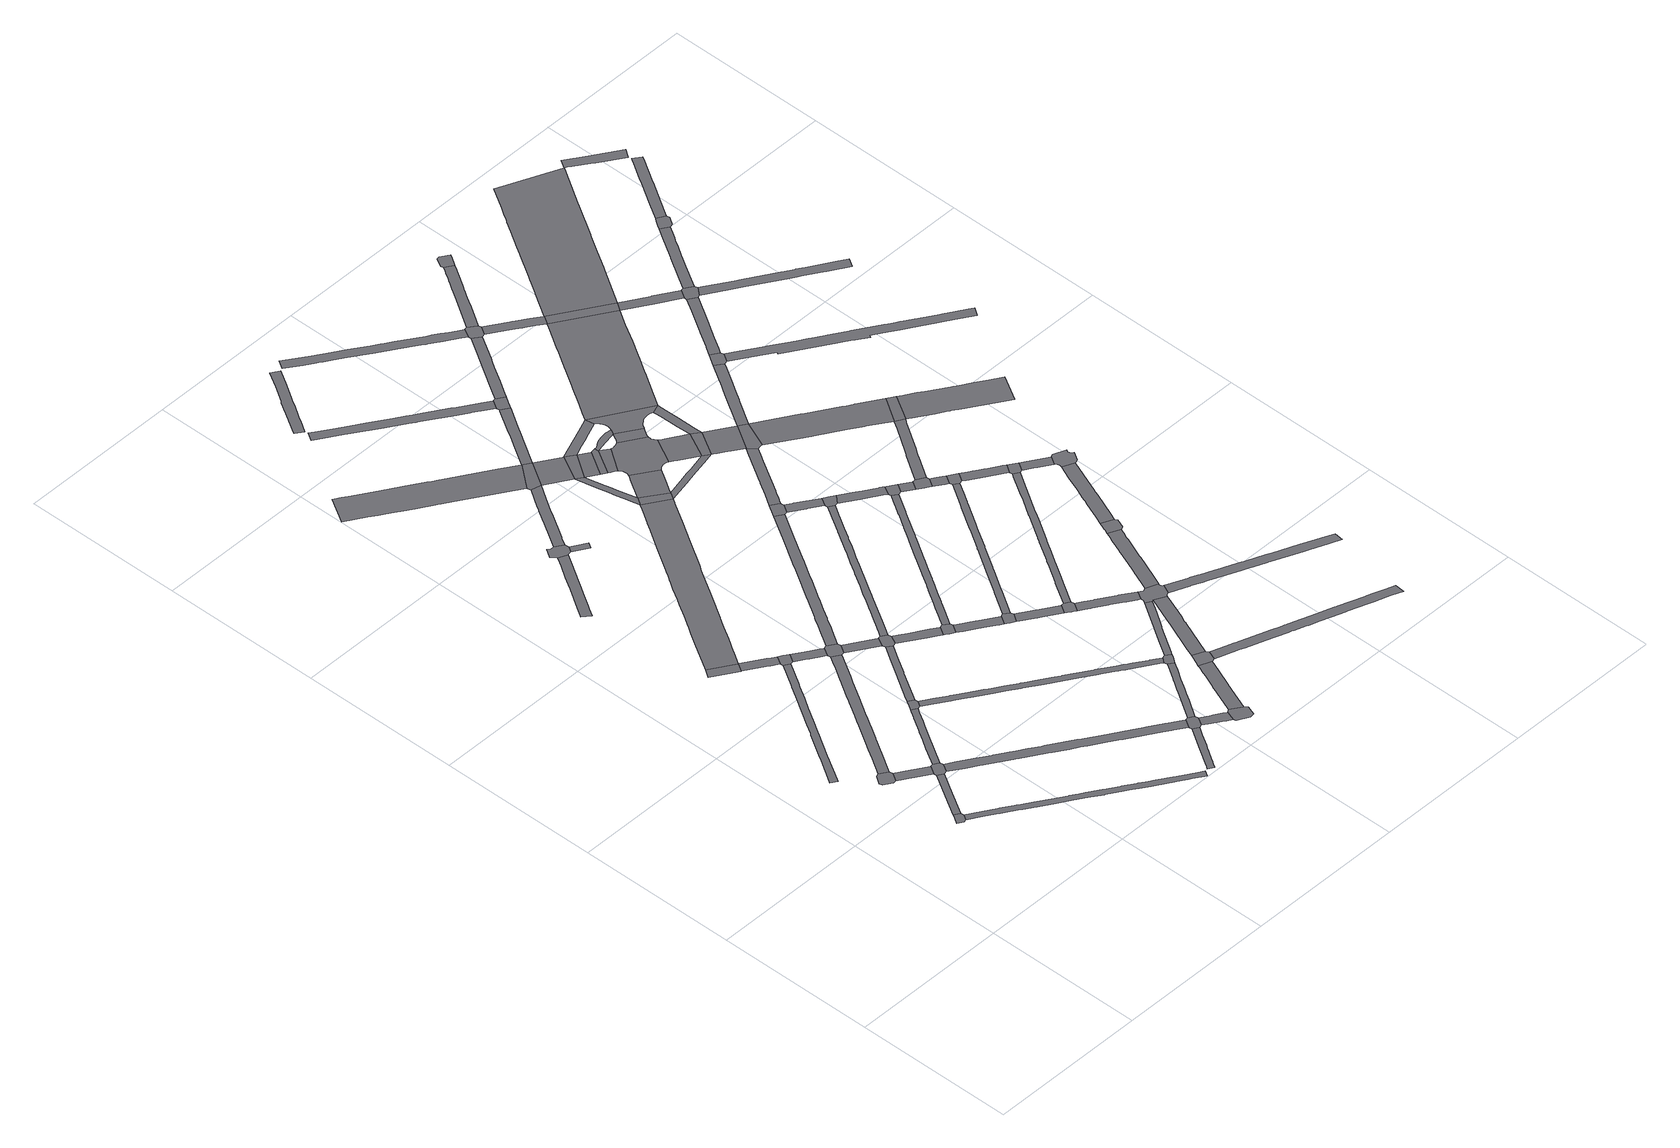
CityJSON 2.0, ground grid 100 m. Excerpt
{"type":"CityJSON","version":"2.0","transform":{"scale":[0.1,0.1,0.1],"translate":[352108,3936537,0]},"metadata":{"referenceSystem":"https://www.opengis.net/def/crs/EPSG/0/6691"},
"CityObjects":{
"road1":{"type":"Road","geometry":[{"type":"MultiSurface","lod":"1","boundaries":[[[0,1,2,3,4,5,6,7]]]}]},
"road2":{"type":"Road","geometry":[{"type":"MultiSurface","lod":"1","boundaries":[[[8,9,10,11,12,13,14,15]]]}]},
"road3":{"type":"Road","attributes":{"RoadStructureAttribute.sectionType":"1"},"geometry":[{"type":"MultiSurface","lod":"1","boundaries":[[[16,17,1,0,18,19,20,21]]]}]},
"road4":{"type":"Road","attributes":{"RoadStructureAttribute.sectionType":"1"},"geometry":[{"type":"MultiSurface","lod":"1","boundaries":[[[22,23,24,13,12,25,26,27]]]}]},
"road5":{"type":"Road","geometry":[{"type":"MultiSurface","lod":"1","boundaries":[[[16,21,28,29,30,31,22,27]]]}]},
"road6":{"type":"Road","attributes":{"RoadStructureAttribute.sectionType":"1"},"geometry":[{"type":"MultiSurface","lod":"1","boundaries":[[[32,33,34,35,36,37,38,39,40,41,42,43,44,45,46,47,48,49,50,51,52,53,54,55,56,57,58,59,60,61,62,63,64,65]]]}]},
"road7":{"type":"Road","attributes":{"RoadStructureAttribute.sectionType":"1"},"geometry":[{"type":"MultiSurface","lod":"1","boundaries":[[[66,67,68,69,70,71,72,73,74,75,76,77,78,79,80,81,82,83,84,85,86,87,88,89,90,91,92,7,6,93,94,95,96,97,98,99,100,101,102,103,104,105,106,107,108,109,110,111,112,113,114,115,116,117,118,119,120,121]]]}]},
"road8":{"type":"Road","geometry":[{"type":"MultiSurface","lod":"1","boundaries":[[[122,123,124,125]]]}]},
"road9":{"type":"Road","attributes":{"RoadStructureAttribute.sectionType":"1"},"geometry":[{"type":"MultiSurface","lod":"1","boundaries":[[[126,127,128,129,130,131,132,133,134,31,30,135,136,137,138,139,140,141]]]}]},
"road10":{"type":"Road","attributes":{"RoadStructureAttribute.sectionType":"1"},"geometry":[{"type":"MultiSurface","lod":"1","boundaries":[[[14,142,143,144,145,146,147,148,149,150,151,152,153,154,155,156,157,158,159,160,161,162,163,164,165,166,167,168,169,170,171,15]]]}]},
"road11":{"type":"Road","attributes":{"RoadStructureAttribute.sectionType":"1"},"geometry":[{"type":"MultiSurface","lod":"1","boundaries":[[[172,173,174,175,124,123,176,177,178,179,180,181]]]}]},
"road12":{"type":"Road","geometry":[{"type":"MultiSurface","lod":"1","boundaries":[[[182,183,184,185,186,126,141]]]}]},
"road13":{"type":"Road","geometry":[{"type":"MultiSurface","lod":"1","boundaries":[[[180,49,48,187,188,189,181]]]}]},
"road14":{"type":"Road","attributes":{"RoadStructureAttribute.sectionType":"1"},"geometry":[{"type":"MultiSurface","lod":"1","boundaries":[[[190,191,192,193,194,195,196,197,198,199,200,201,202,203,204,205,206]]]}]},
"road15":{"type":"Road","attributes":{"RoadStructureAttribute.sectionType":"1"},"geometry":[{"type":"MultiSurface","lod":"1","boundaries":[[[207,208,209,210,211,212,213,214,215,216,217,218,219,220,221,222,223,224,225,226,227,228,229,230,231,232,233,234,235,236,237,238,239,240,241,242,243,244,245,246,247,248,249,250,251,252,253,254,255,256,257,258,259,260,261,262,263,29,28]]]}]},
"road16":{"type":"Road","attributes":{"RoadStructureAttribute.sectionType":"1"},"geometry":[{"type":"MultiSurface","lod":"1","boundaries":[[[264,265,266,267,188,187,268,269,270,271]]]}]},
"road17":{"type":"Road","attributes":{"RoadStructureAttribute.sectionType":"1"},"geometry":[{"type":"MultiSurface","lod":"1","boundaries":[[[272,273,274,275,185,184,276,277,278,279,280]]]}]},
"road18":{"type":"Road","geometry":[{"type":"MultiSurface","lod":"1","boundaries":[[[156,155,281,282,283,284,264,271]]]}]},
"road19":{"type":"Road","geometry":[{"type":"MultiSurface","lod":"1","boundaries":[[[205,285,286,287,288,289,290,291,292,293,206]]]}]},
"road20":{"type":"Road","attributes":{"RoadStructureAttribute.sectionType":"1"},"geometry":[{"type":"MultiSurface","lod":"1","boundaries":[[[294,295,296,297,298,299,282,281]]]}]},
"road21":{"type":"Road","attributes":{"RoadStructureAttribute.sectionType":"1"},"geometry":[{"type":"MultiSurface","lod":"1","boundaries":[[[300,301,302,303,304,305,306,307,308,309,310,311,312,313,314,315,316,317,318,319,320,321,322,323,125,124,324,325,326,327,328,329,330,331,332,333,334,335,336,337,338,339,340,341,342]]]}]},
"road22":{"type":"Road","attributes":{"RoadStructureAttribute.sectionType":"1"},"geometry":[{"type":"MultiSurface","lod":"1","boundaries":[[[287,343,344,345,288]]]}]},
"road23":{"type":"Road","attributes":{"RoadStructureAttribute.sectionType":"1"},"geometry":[{"type":"MultiSurface","lod":"1","boundaries":[[[346,347,348,349,350,351,352,353,354,355,356,357,358,359,360,361,362,363,364,365,366,367,368,369,370,371,372,373]]]}]},
"road24":{"type":"Road","attributes":{"RoadStructureAttribute.sectionType":"1"},"geometry":[{"type":"MultiSurface","lod":"1","boundaries":[[[374,375,376,377,378,379,380,381,382,383,384,385,386,387,388]]]}]},
"road25":{"type":"Road","geometry":[{"type":"MultiSurface","lod":"1","boundaries":[[[389,390,391,297,296,272,280,392]]]}]},
"road26":{"type":"Road","attributes":{"RoadStructureAttribute.sectionType":"1"},"geometry":[{"type":"MultiSurface","lod":"1","boundaries":[[[393,394,395,396,397,398,399,400,401,402,403,404,405,406,407,408,409,410,411,412,413,414,415,416,417,418,419,420,421,422,423,183,182,424,425,426,427,428,429,430,431,432,433,434,435,436,437,438,439,440,441,442,443,444,445,446,447,448,449,450,451,452,453]]]}]},
"road27":{"type":"Road","attributes":{"RoadStructureAttribute.sectionType":"1"},"geometry":[{"type":"MultiSurface","lod":"1","boundaries":[[[454,455,456,457,458,459,460,461,290,289,462,463,464,465,466,467,468,469]]]}]},
"road28":{"type":"Road","attributes":{"RoadStructureAttribute.sectionType":"1"},"geometry":[{"type":"MultiSurface","lod":"1","boundaries":[[[470,471,472,473,474,475,389,392,476,477,478,479,480,481]]]}]},
"road29":{"type":"Road","geometry":[{"type":"MultiSurface","lod":"1","boundaries":[[[482,236,235,382,381,483,484,485,486]]]}]},
"road30":{"type":"Road","attributes":{"RoadStructureAttribute.sectionType":"1"},"geometry":[{"type":"MultiSurface","lod":"1","boundaries":[[[483,487,488,489,490,491,492,493,494,495,496,484]]]}]},
"road31":{"type":"Road","geometry":[{"type":"MultiSurface","lod":"1","boundaries":[[[497,498,499,500,501,502,470,481]]]}]},
"road32":{"type":"Road","attributes":{"RoadStructureAttribute.sectionType":"1"},"geometry":[{"type":"MultiSurface","lod":"1","boundaries":[[[503,504,505,506,507,508,509,510,511,512,513,514,515,516,284,283,517,518,519,520,521,522,523,524,525,526,527,528,529,530,531,532,533,534,535,536,537]]]}]},
"road33":{"type":"Road","attributes":{"RoadStructureAttribute.sectionType":"1"},"geometry":[{"type":"MultiSurface","lod":"1","boundaries":[[[538,539,540,541,542,543,544,545,546,547,548,549,550,551,552,553,554,555,556,557,558,559]]]}]},
"road34":{"type":"Road","geometry":[{"type":"MultiSurface","lod":"1","boundaries":[[[560,561,562,563,493,492,564,565]]]}]},
"road35":{"type":"Road","geometry":[{"type":"MultiSurface","lod":"1","boundaries":[[[373,372,454,469,566]]]}]},
"road36":{"type":"Road","attributes":{"RoadStructureAttribute.sectionType":"1"},"geometry":[{"type":"MultiSurface","lod":"1","boundaries":[[[499,567,568,569,570,571,572,573,574,575,576,577,578,579,580,581,500]]]}]},
"road37":{"type":"Road","attributes":{"RoadStructureAttribute.sectionType":"1"},"geometry":[{"type":"MultiSurface","lod":"1","boundaries":[[[485,582,583,584,585,586,587,588,589,590,591,592,593,594,595,596,597,486]]]}]},
"road38":{"type":"Road","attributes":{"RoadStructureAttribute.sectionType":"1"},"geometry":[{"type":"MultiSurface","lod":"1","boundaries":[[[598,599,600,601,602,603,604,605,606,607,608,342,609]]]}]},
"road39":{"type":"Road","attributes":{"RoadStructureAttribute.sectionType":"1"},"geometry":[{"type":"MultiSurface","lod":"1","boundaries":[[[602,610,611,566,469]]]}]},
"road40":{"type":"Road","attributes":{"RoadStructureAttribute.sectionType":"1"},"geometry":[{"type":"MultiSurface","lod":"1","boundaries":[[[612,613,614,615,616,617,618,619,620,621,622,623,624,625,626,627,628,629,630,631,632,633,634,635,636,637,638,639,640,641,642,643,644]]]}]},
"road41":{"type":"Road","attributes":{"RoadStructureAttribute.sectionType":"1"},"geometry":[{"type":"MultiSurface","lod":"1","boundaries":[[[645,646,647,648,649,650,651,652,653,654,655,656,657,658,659,660,661,662,663,664,391,390,665,666,667,668,669,670,671,672,673,674,675,676,677,678,679,680,681,682,683,684,685,686,687]]]}]},
"road42":{"type":"Road","geometry":[{"type":"MultiSurface","lod":"1","boundaries":[[[688,689,690,576,575,691,692,693]]]}]},
"road43":{"type":"Road","geometry":[{"type":"MultiSurface","lod":"1","boundaries":[[[342,341,694,609]]]}]},
"road44":{"type":"Road","attributes":{"RoadStructureAttribute.sectionType":"1"},"geometry":[{"type":"MultiSurface","lod":"1","boundaries":[[[695,696,697,698,699,700,701,702,703,704,705,706,707,563,562]]]}]},
"road45":{"type":"Road","geometry":[{"type":"MultiSurface","lod":"1","boundaries":[[[601,708,610,602]]]}]},
"road46":{"type":"Road","geometry":[{"type":"MultiSurface","lod":"1","boundaries":[[[452,590,589,709,710,711,712,453]]]}]},
"road47":{"type":"Road","attributes":{"RoadStructureAttribute.sectionType":"1"},"geometry":[{"type":"MultiSurface","lod":"1","boundaries":[[[601,713,714,708]]]}]},
"road48":{"type":"Road","attributes":{"RoadStructureAttribute.sectionType":"1"},"geometry":[{"type":"MultiSurface","lod":"1","boundaries":[[[694,715,716,717,718,719,720,721,722,609]]]}]},
"road49":{"type":"Road","attributes":{"RoadStructureAttribute.sectionType":"1"},"geometry":[{"type":"MultiSurface","lod":"1","boundaries":[[[723,724,688,693,725,726,727,728,729,730,731]]]}]},
"road50":{"type":"Road","attributes":{"RoadStructureAttribute.sectionType":"1"},"geometry":[{"type":"MultiSurface","lod":"1","boundaries":[[[566,732,733,734,735,736,737,738,739,740,741,373]]]}]},
"road51":{"type":"Road","geometry":[{"type":"MultiSurface","lod":"1","boundaries":[[[742,743,714,713,744]]]}]},
"road52":{"type":"Road","attributes":{"RoadStructureAttribute.sectionType":"1"},"geometry":[{"type":"MultiSurface","lod":"1","boundaries":[[[745,746,747,748,749,750,742,744]]]}]},
"road53":{"type":"Road","geometry":[{"type":"MultiSurface","lod":"1","boundaries":[[[699,751,752,753,754,755,700]]]}]},
"road54":{"type":"Road","attributes":{"RoadStructureAttribute.sectionType":"1"},"geometry":[{"type":"MultiSurface","lod":"1","boundaries":[[[756,757,758,759,760,761,762,763,764,765,766,767,768,769,770,771,772,773,774,775,776,777,778,779,780,502,501,781,782,783,784,785,786,787,788,789,790,791,792,793,794,795,796,797,798,799,800,801]]]}]},
"road55":{"type":"Road","geometry":[{"type":"MultiSurface","lod":"1","boundaries":[[[802,803,804,731,730,805,806,807,808,809]]]}]},
"road56":{"type":"Road","geometry":[{"type":"MultiSurface","lod":"1","boundaries":[[[810,811,812,813,814,537,536]]]}]},
"road57":{"type":"Road","attributes":{"RoadStructureAttribute.sectionType":"1"},"geometry":[{"type":"MultiSurface","lod":"1","boundaries":[[[815,816,817,818,819,820,821,610,708]]]}]},
"road58":{"type":"Road","attributes":{"RoadStructureAttribute.sectionType":"1"},"geometry":[{"type":"MultiSurface","lod":"1","boundaries":[[[822,823,824,825,826,827,828,829,830,831,694,341]]]}]},
"road59":{"type":"Road","geometry":[{"type":"MultiSurface","lod":"1","boundaries":[[[832,833,834,835,836,837,838,839,840,841,842,843,844,845,749,748,846,847,848,849,720,719,850,851,852,853,854,855]]]}]},
"road60":{"type":"Road","attributes":{"RoadStructureAttribute.sectionType":"1"},"geometry":[{"type":"MultiSurface","lod":"1","boundaries":[[[856,857,858,859,712,711,860,861,862,863,864,865,866]]]}]},
"road61":{"type":"Road","geometry":[{"type":"MultiSurface","lod":"1","boundaries":[[[867,868,869,870,871,872,873,874,875,876,877,878,743,742]]]}]},
"road62":{"type":"Road","attributes":{"RoadStructureAttribute.sectionType":"1"},"geometry":[{"type":"MultiSurface","lod":"1","boundaries":[[[879,880,881,882,883,811,810,884,885,886,887,888,889,890]]]}]},
"road63":{"type":"Road","geometry":[{"type":"MultiSurface","lod":"1","boundaries":[[[891,892,893,894,612,644,737,736]]]}]},
"road64":{"type":"Road","attributes":{"RoadStructureAttribute.sectionType":"1"},"geometry":[{"type":"MultiSurface","lod":"1","boundaries":[[[753,895,896,897,898,899,900,901,902,903,904,754]]]}]},
"road65":{"type":"Road","attributes":{"RoadStructureAttribute.sectionType":"1"},"geometry":[{"type":"MultiSurface","lod":"1","boundaries":[[[905,906,907,908,909,910,911,912,913,914,915,916,917,918,919,920,921,922,923,924,925,802,809]]]}]},
"road66":{"type":"Road","geometry":[{"type":"MultiSurface","lod":"1","boundaries":[[[836,926,927,928,929,870,930,931,932,933,934,935,837]]]}]},
"road67":{"type":"Road","attributes":{"RoadStructureAttribute.sectionType":"1"},"geometry":[{"type":"MultiSurface","lod":"1","boundaries":[[[936,937,938,939,940,941,942,943,944,945,946,947,948,949,950,951,952,953,954,955,956,957,958,959,960,961,962,963,964,965,966,967,968,969,970,971,972,973,974,975]]]}]},
"road68":{"type":"Road","geometry":[{"type":"MultiSurface","lod":"1","boundaries":[[[889,976,687,686,977,978,979,890]]]}]},
"road69":{"type":"Road","attributes":{"RoadStructureAttribute.sectionType":"1"},"geometry":[{"type":"MultiSurface","lod":"1","boundaries":[[[980,981,982,983,984,985,986,987,988,989,990,991,992,993,994,995,996,997,814,813]]]}]},
"road70":{"type":"Road","attributes":{"RoadStructureAttribute.sectionType":"1"},"geometry":[{"type":"MultiSurface","lod":"1","boundaries":[[[998,999,1000,1001,1002,1003,1004,1005,1006,1007,1008,1009,1010,1011,1012,1013,1014,1015,690,689,1016,1017,1018,1019,1020,1021,1022,1023,1024,1025,1026,1027,1028,1029,1030,1031,1032,1033,1034]]]}]},
"road71":{"type":"Road","attributes":{"RoadStructureAttribute.sectionType":"1"},"geometry":[{"type":"MultiSurface","lod":"1","boundaries":[[[1035,1036,1037,828,1038,1039,1040,1041,1042,1043,1044,1045,832,855]]]}]},
"road72":{"type":"Road","geometry":[{"type":"MultiSurface","lod":"1","boundaries":[[[828,827,1046,1038]]]}]},
"road73":{"type":"Road","geometry":[{"type":"MultiSurface","lod":"1","boundaries":[[[1047,1048,1049,1050,1051,1052,916,915,1053,866,865,901,900,1054,1055]]]}]},
"road74":{"type":"Road","attributes":{"RoadStructureAttribute.sectionType":"1"},"geometry":[{"type":"MultiSurface","lod":"1","boundaries":[[[1056,1057,1058,1059,1060,978,977,1061,1062,1063,1064]]]}]},
"road75":{"type":"Road","geometry":[{"type":"MultiSurface","lod":"1","boundaries":[[[819,818,1065,1066,1067,1068,1069,1070,1071,871,870,929,1072,1073,1074,1075,1076,1077,1078,1079,1080,1081,1082]]]}]},
"road76":{"type":"Road","attributes":{"RoadStructureAttribute.sectionType":"1"},"geometry":[{"type":"MultiSurface","lod":"1","boundaries":[[[1083,1084,1085,1086,894,893,1087,1088,1089,1090,1091,1092]]]}]},
"road77":{"type":"Road","attributes":{"RoadStructureAttribute.sectionType":"1"},"geometry":[{"type":"MultiSurface","lod":"1","boundaries":[[[1093,1046,827,1094,1095,1096,1097,1098,1099,989,1100]]]}]},
"road78":{"type":"Road","attributes":{"RoadStructureAttribute.sectionType":"1"},"geometry":[{"type":"MultiSurface","lod":"1","boundaries":[[[1046,1101,1102,1103,1082,1081,1104,1105,1106,1107,1108,1109,1038]]]}]},
"road79":{"type":"Road","geometry":[{"type":"MultiSurface","lod":"1","boundaries":[[[1110,1111,1112,1064,1063,756,801]]]}]},
"road80":{"type":"Road","attributes":{"RoadStructureAttribute.sectionType":"1"},"geometry":[{"type":"MultiSurface","lod":"1","boundaries":[[[1113,1114,1115,1116,1117,1118,1119,1120,1121,1122,1123,1124,1125,1126,1127,1128,804,803,1129,1130,1131,1132,1133,1134,1135,1136,1137,1138,1139,1140,1141,1142,1143,1144,1145,1146,1147,1148]]]}]},
"road81":{"type":"Road","geometry":[{"type":"MultiSurface","lod":"1","boundaries":[[[989,988,1149,1150,1151,1152,1153,1100]]]}]},
"road82":{"type":"Road","attributes":{"RoadStructureAttribute.sectionType":"1"},"geometry":[{"type":"MultiSurface","lod":"1","boundaries":[[[1154,1155,1156,1157,1158,1159,1160,1161,1162,1163,1164,1165,1166,1167,1168,1169,1170,1171,1172,1173,1174,1175,1176,752,751,1177,1178,1179,1180,1181,1182,1183,1184,1185,1186,1187,1188,1189,1190,1191,1192,1193,1194,1195,1196]]]}]},
"road83":{"type":"Road","attributes":{"RoadStructureAttribute.sectionType":"1"},"geometry":[{"type":"MultiSurface","lod":"1","boundaries":[[[1111,1110,1197,1198]]]}]},
"road84":{"type":"Road","attributes":{"RoadStructureAttribute.sectionType":"1"},"geometry":[{"type":"MultiSurface","lod":"1","boundaries":[[[1199,1200,1201,1202,1203,1204,1205,1206,1207,1208,1209,1051,1050,1210,1211,1212,1213,1214,1215,1216,1217,1218,1219,1220]]]}]},
"road85":{"type":"Road","geometry":[{"type":"MultiSurface","lod":"1","boundaries":[[[1221,1198,1197,1222,1223,1224,1225,1226]]]}]},
"road86":{"type":"Road","geometry":[{"type":"MultiSurface","lod":"1","boundaries":[[[1227,1228,1229,1230,975,974,1083,1092]]]}]},
"road87":{"type":"Road","attributes":{"RoadStructureAttribute.sectionType":"1"},"geometry":[{"type":"MultiSurface","lod":"1","boundaries":[[[1231,1232,1225,1224,1233,1234,1235]]]}]},
"road88":{"type":"Road","attributes":{"RoadStructureAttribute.sectionType":"1"},"geometry":[{"type":"MultiSurface","lod":"1","boundaries":[[[1236,1237,1238,1239,1240,1241,1242,1243,1244,1245,1246,1247,1248,1249,1250,1251,1252,1253,1254,1255,1256,1257,819,1082]]]}]},
"road89":{"type":"Road","geometry":[{"type":"MultiSurface","lod":"1","boundaries":[[[1258,1235,1234,1034,1033,1259,1260]]]}]},
"road90":{"type":"Road","geometry":[{"type":"MultiSurface","lod":"1","boundaries":[[[1261,1262,1263,1220,1219,1264,1265,1266,1267]]]}]},
"road91":{"type":"Road","attributes":{"RoadStructureAttribute.sectionType":"1"},"geometry":[{"type":"MultiSurface","lod":"1","boundaries":[[[1268,1269,1270,1271,1272,1228,1227,1273,1274,1275,1276,1277,1278,1279,1244,1280]]]}]},
"road92":{"type":"Road","attributes":{"RoadStructureAttribute.sectionType":"1"},"geometry":[{"type":"MultiSurface","lod":"1","boundaries":[[[1281,1282,1283,1284,1100,1153,1285,1286,1287,1288,1289,1290,1291,1292,1293]]]}]},
"road93":{"type":"Road","attributes":{"RoadStructureAttribute.sectionType":"1"},"geometry":[{"type":"MultiSurface","lod":"1","boundaries":[[[1294,1295,1296,1297,1298,1299,1300,1301,1302,1303,1304,1305,1306,1307,1308,1309,1310,1311,1153,1152]]]}]},
"road94":{"type":"Road","attributes":{"RoadStructureAttribute.sectionType":"1"},"geometry":[{"type":"MultiSurface","lod":"1","boundaries":[[[1312,1313,1314,1315,1316,1317,1318,1319,1320,1321,1322,1323,1324,1325,1326,1327,1328,1329,1330,1331,1332,1333,1334,1335,1336,1337,1338,1339,1340,1341,1342,1343,1344,1345,1346,1347,1348,1349,1047,1055]]]}]},
"road95":{"type":"Road","attributes":{"RoadStructureAttribute.sectionType":"1"},"geometry":[{"type":"MultiSurface","lod":"1","boundaries":[[[1350,1351,1352,1353,1354,1355,1300,1356,1357,1358,1359,1221,1226]]]}]},
"road96":{"type":"Road","attributes":{"RoadStructureAttribute.sectionType":"1"},"geometry":[{"type":"MultiSurface","lod":"1","boundaries":[[[1259,1360,1361,1362,1363,1364,1365,1366,1367,1368,1369,1370,1371,1372,1260]]]}]},
"road97":{"type":"Road","attributes":{"RoadStructureAttribute.sectionType":"1"},"geometry":[{"type":"MultiSurface","lod":"1","boundaries":[[[1229,1373,1374,1375,1376,1377,1378,1379,1380,1381,1382,1383,1384,1385,1386,1387,1388,1389,1390,1391,1392,1393,1394,1395,1396,1230]]]}]},
"road98":{"type":"Road","attributes":{"RoadStructureAttribute.sectionType":"1"},"geometry":[{"type":"MultiSurface","lod":"1","boundaries":[[[1266,1397,1398,1399,1400,1401,1402,1403,1404,1405,1406,1407,1408,1409,1410,1411,1412,1413,1267]]]}]},
"road99":{"type":"Road","geometry":[{"type":"MultiSurface","lod":"1","boundaries":[[[1147,1414,1415,1416,1365,1364,1417,1148]]]}]},
"road100":{"type":"Road","geometry":[{"type":"MultiSurface","lod":"1","boundaries":[[[1292,1418,1419,1420,1421,1293]]]}]},
"road101":{"type":"Road","geometry":[{"type":"MultiSurface","lod":"1","boundaries":[[[1244,1243,1422,1280]]]}]},
"road102":{"type":"Road","attributes":{"RoadStructureAttribute.sectionType":"1"},"geometry":[{"type":"MultiSurface","lod":"1","boundaries":[[[1414,1423,1424,1425,1426,1427,1428,1415]]]}]},
"road103":{"type":"Road","geometry":[{"type":"MultiSurface","lod":"1","boundaries":[[[1429,1384,1383,1430,1431,1432,1433,1434]]]}]},
"road104":{"type":"Road","geometry":[{"type":"MultiSurface","lod":"1","boundaries":[[[1301,1300,1355,1435]]]}]},
"road105":{"type":"Road","geometry":[{"type":"MultiSurface","lod":"1","boundaries":[[[1436,1437,1438,1439,1440,1426,1425,1441,1442,1404,1403,1443,1444,1445]]]}]},
"road106":{"type":"Road","attributes":{"RoadStructureAttribute.sectionType":"1"},"geometry":[{"type":"MultiSurface","lod":"1","boundaries":[[[1446,1447,1448,1449,1450,1451,1452,1453,1454,1455,1456,1421,1420]]]}]},
"road107":{"type":"Road","attributes":{"RoadStructureAttribute.sectionType":"1"},"geometry":[{"type":"MultiSurface","lod":"1","boundaries":[[[1457,1458,1459,1422,1243,1460,1461]]]}]},
"road108":{"type":"Road","attributes":{"RoadStructureAttribute.sectionType":"1"},"geometry":[{"type":"MultiSurface","lod":"1","boundaries":[[[1462,1463,1464,1465,1466,1467,1468,1469,1470,1471,1472,1435,1355,1473,1474,1475,1476,1477,1478,1479,1480,1481]]]}]},
"road109":{"type":"Road","geometry":[{"type":"MultiSurface","lod":"1","boundaries":[[[1457,1461,1450,1449,1482,1483,1484,1485]]]}]},
"road110":{"type":"Road","attributes":{"RoadStructureAttribute.sectionType":"1"},"geometry":[{"type":"MultiSurface","lod":"1","boundaries":[[[1486,1487,1488,1489,1490,1491,1492,1493,1494,1495,1496,1497,1498,1499,1500,1501,1502,1503,1504,1505,1506,1507,1508,1509,1510,1280,1422]]]}]},
"road111":{"type":"Road","attributes":{"RoadStructureAttribute.sectionType":"1"},"geometry":[{"type":"MultiSurface","lod":"1","boundaries":[[[1511,1512,1513,1514,1515,1516,1517,1518,1519,1520,1521,1522,1523,1524,1525,1526,1527,1528,1529,1530,1531,1532,1533,1534,1535,1419,1418,1536,1537,1538,1539,1540,1541,1542,1543,1544,1545,1546,1547,1548,1549,1550]]]}]},
"road112":{"type":"Road","attributes":{"RoadStructureAttribute.sectionType":"1"},"geometry":[{"type":"MultiSurface","lod":"1","boundaries":[[[1484,1551,1552,1553,1554,1555,1556,1557,1558,1559,1560,1561,1562,1563,1564,1565,1485]]]}]},
"road113":{"type":"Road","attributes":{"RoadStructureAttribute.sectionType":"1"},"geometry":[{"type":"MultiSurface","lod":"1","boundaries":[[[1566,1567,1568,1569,1570,1571,1572,1573,1574,1575,1576,1577,1578,1483,1482,1579,1580,1581,1582,1583,1584,1585,1586,1587,1588,1589,1590,1591]]]}]},
"road114":{"type":"Road","geometry":[{"type":"MultiSurface","lod":"1","boundaries":[[[1592,1593,1594,1595,1596,1597,1598,1559,1558]]]}]},
"road115":{"type":"Road","attributes":{"RoadStructureAttribute.sectionType":"1"},"geometry":[{"type":"MultiSurface","lod":"1","boundaries":[[[1594,1599,1600,1601,1602,1603,1604,1605,1606,1607,1608,1609,1610,1611,1595]]]}]},
"road116":{"type":"Road","attributes":{"RoadStructureAttribute.sectionType":"1"},"geometry":[{"type":"MultiSurface","lod":"1","boundaries":[[[1495,1612,1613,1614,1615,1616,1617,1618,1619,1620]]]}]}
},
"vertices":[
[567,764,0],[531,783,0],[523,769,0],[519,763,0],[496,725,0],[530,704,0],[549,711,0],[571,744,0],
[477,1287,0],[445,1236,0],[449,1216,0],[500,1184,0],[520,1189,0],[552,1240,0],[547,1259,0],[496,1292,0],
[700,1058,0],[613,916,0],[597,813,0],[648,897,0],[652,902,0],[734,1037,0],
[727,1129,0],[639,1183,0],[638,1185,0],[606,1134,0],[608,1133,0],[696,1078,0],
[754,1041,0],[785,1093,0],[781,1112,0],[747,1133,0],
[315,1419,0],[317,1423,0],[411,1577,0],[415,1584,0],[514,1743,0],[518,1749,0],[557,1812,0],[605,1888,0],[611,1898,0],[619,1911,0],[662,1978,0],[712,2060,0],[713,2060,0],[717,2067,0],[720,2071,0],[726,2081,0],[809,2214,0],[775,2235,0],[692,2103,0],[686,2093,0],[685,2091,0],[684,2090,0],[642,2023,0],[583,1927,0],[571,1910,0],[523,1833,0],[484,1770,0],[478,1761,0],[380,1605,0],[376,1597,0],[368,1586,0],[278,1442,0],[272,1433,0],[308,1408,0],
[1690,39,0],[1656,60,0],[1619,84,0],[1542,132,0],[1541,133,0],[1460,184,0],[1429,204,0],[1383,233,0],[1380,235,0],[1375,238,0],[1304,283,0],[1297,287,0],[1220,336,0],[1215,339,0],[1150,380,0],[1137,388,0],[1107,407,0],[1060,437,0],[1058,438,0],[977,488,0],[897,539,0],[836,577,0],[817,590,0],[808,595,0],[738,640,0],[732,644,0],[657,691,0],[630,662,0],[706,613,0],[711,610,0],[722,603,0],[793,558,0],[814,544,0],[879,503,0],[881,501,0],[957,453,0],[1026,410,0],[1038,403,0],[1090,370,0],[1116,354,0],[1128,346,0],[1192,305,0],[1195,303,0],[1272,255,0],[1308,233,0],[1351,206,0],[1353,204,0],[1408,169,0],[1432,155,0],[1519,100,0],[1524,97,0],[1526,95,0],[1579,61,0],[1600,49,0],[1656,13,0],[1668,5,0],
[436,2463,0],[590,2369,0],[622,2420,0],[468,2513,0],
[978,1506,0],[971,1495,0],[946,1454,0],[944,1452,0],[904,1387,0],[892,1368,0],[885,1357,0],[850,1301,0],[813,1243,0],[848,1222,0],[895,1297,0],[897,1299,0],[938,1365,0],[959,1398,0],[997,1460,0],[1013,1485,0],
[557,1275,0],[615,1369,0],[651,1428,0],[684,1482,0],[687,1487,0],[689,1490,0],[743,1576,0],[752,1590,0],[774,1626,0],[796,1663,0],[863,1771,0],[927,1875,0],[953,1916,0],[1045,2065,0],[994,2097,0],[961,2044,0],[945,2017,0],[901,1947,0],[899,1943,0],[897,1939,0],[830,1832,0],[812,1802,0],[808,1796,0],[800,1783,0],[745,1694,0],[722,1657,0],[704,1627,0],[639,1523,0],[600,1460,0],[563,1399,0],
[764,2329,0],[763,2330,0],[754,2336,0],[627,2418,0],[594,2367,0],[695,2304,0],[721,2286,0],[728,2282,0],[771,2255,0],[802,2306,0],
[1032,1489,0],[1053,1523,0],[1049,1543,0],[1015,1564,0],[996,1534,0],
[829,2218,0],[861,2269,0],[831,2288,0],
[542,3624,0],[493,3547,0],[449,3476,0],[444,3468,0],[404,3404,0],[362,3339,0],[329,3287,0],[324,3280,0],[369,3240,0],[400,3288,0],[412,3307,0],[456,3377,0],[491,3432,0],[523,3483,0],[588,3586,0],[632,3655,0],[578,3682,0],
[842,986,0],[921,937,0],[927,933,0],[976,902,0],[1002,886,0],[1068,845,0],[1086,834,0],[1094,828,0],[1167,783,0],[1227,745,0],[1246,733,0],[1326,682,0],[1377,651,0],[1410,630,0],[1435,614,0],[1493,578,0],[1568,531,0],[1575,527,0],[1637,488,0],[1650,480,0],[1686,457,0],[1709,443,0],[1711,442,0],[1734,427,0],[1788,393,0],[1801,385,0],[1810,379,0],[1865,344,0],[1880,335,0],[1911,387,0],[1884,403,0],[1821,444,0],[1818,446,0],[1729,501,0],[1720,507,0],[1712,512,0],[1710,513,0],[1707,515,0],[1667,540,0],[1521,632,0],[1442,681,0],[1432,688,0],[1409,702,0],[1346,742,0],[1270,789,0],[1258,797,0],[1243,806,0],[1180,846,0],[1126,880,0],[1095,899,0],[1046,930,0],[1018,948,0],[1013,950,0],[927,1004,0],[916,1011,0],[850,1052,0],[798,1084,0],
[1021,2168,0],[1002,2180,0],[956,2209,0],[902,2243,0],[898,2175,0],[908,2169,0],[968,2130,0],[990,2117,0],
[1248,1936,0],[1187,1839,0],[1134,1754,0],[1027,1585,0],[1072,1579,0],[1163,1726,0],[1168,1733,0],[1229,1832,0],[1282,1915,0],
[1064,2069,0],[1096,2121,0],[1092,2140,0],[1041,2173,0],
[635,3660,0],[649,3661,0],[660,3662,0],[681,3696,0],[675,3722,0],[626,3756,0],[606,3754,0],[585,3767,0],[552,3714,0],
[1152,2014,0],[1189,1990,0],[1244,1956,0],[1271,2010,0],[1255,2020,0],[1182,2066,0],
[1158,3611,0],[1146,3593,0],[1102,3523,0],[1099,3518,0],[1073,3476,0],[1070,3472,0],[1046,3433,0],[984,3335,0],[940,3265,0],[897,3198,0],[890,3187,0],[870,3156,0],[849,3125,0],[846,3120,0],[813,3070,0],[768,2992,0],[768,2990,0],[749,2962,0],[700,2882,0],[655,2810,0],[652,2805,0],[626,2765,0],[561,2661,0],[556,2653,0],[672,2500,0],[675,2504,0],[729,2589,0],[778,2668,0],[817,2730,0],[820,2734,0],[911,2880,0],[968,2971,0],[972,2978,0],[1020,3055,0],[1028,3068,0],[1045,3091,0],[1146,3253,0],[1224,3376,0],[1311,3516,0],[1314,3520,0],[1323,3535,0],[1330,3545,0],[1177,3641,0],
[753,3604,0],[774,3638,0],[706,3681,0],
[871,4381,0],[759,4451,0],[610,4546,0],[596,4555,0],[551,4582,0],[540,4589,0],[531,4596,0],[466,4637,0],[329,4722,0],[177,4818,0],[145,4838,0],[100,4867,0],[5,4710,0],[55,4679,0],[127,4633,0],[175,4603,0],[186,4596,0],[236,4564,0],[292,4528,0],[346,4494,0],[441,4435,0],[463,4421,0],[467,4419,0],[516,4389,0],[668,4292,0],[810,4204,0],[863,4170,0],[978,4314,0],
[1758,45,0],[1768,59,0],[1784,84,0],[1814,131,0],[1830,156,0],[1840,170,0],[1886,244,0],[1918,293,0],[1884,315,0],[1808,197,0],[1796,178,0],[1725,67,0],[1720,59,0],[1709,44,0],[1745,23,0],
[1329,1973,0],[1325,1993,0],[1291,2014,0],[1302,1919,0],
[2123,844,0],[2121,845,0],[2046,893,0],[2033,901,0],[2014,913,0],[2005,919,0],[1960,948,0],[1957,950,0],[1873,1004,0],[1869,1006,0],[1853,1015,0],[1786,1058,0],[1719,1101,0],[1717,1102,0],[1705,1109,0],[1701,1112,0],[1686,1121,0],[1621,1163,0],[1536,1217,0],[1529,1222,0],[1523,1225,0],[1452,1271,0],[1393,1307,0],[1380,1316,0],[1368,1324,0],[1358,1330,0],[1287,1375,0],[1220,1418,0],[1203,1428,0],[1197,1432,0],[1124,1479,0],[1097,1448,0],[1176,1398,0],[1198,1384,0],[1251,1350,0],[1267,1341,0],[1346,1290,0],[1369,1276,0],[1372,1274,0],[1428,1238,0],[1501,1192,0],[1506,1188,0],[1507,1188,0],[1592,1134,0],[1632,1108,0],[1679,1079,0],[1680,1078,0],[1716,1055,0],[1718,1054,0],[1766,1023,0],[1832,981,0],[1847,972,0],[1880,951,0],[1945,909,0],[1950,907,0],[1959,901,0],[1982,886,0],[1993,879,0],[2139,786,0],[2159,774,0],[2184,805,0],
[870,4143,0],[797,4031,0],[783,4010,0],[781,4007,0],[771,3990,0],[729,3922,0],[725,3916,0],[657,3807,0],[704,3769,0],[708,3775,0],[808,3936,0],[820,3956,0],[826,3965,0],[854,4008,0],[931,4128,0],[932,4130,0],
[1557,1829,0],[1511,1858,0],[1477,1880,0],[1408,1923,0],[1364,1951,0],[1340,1966,0],[1371,1876,0],[1436,1834,0],[1445,1829,0],[1451,1825,0],[1497,1796,0],[1525,1778,0],
[1922,389,0],[1938,298,0],[1968,349,0],[1964,369,0],[1931,391,0],
[1968,278,0],[2009,253,0],[2010,252,0],[2047,229,0],[2054,224,0],[2085,203,0],[2107,264,0],[2086,276,0],[2037,306,0],[2022,316,0],
[1535,1772,0],[1554,1759,0],[1583,1741,0],[1615,1792,0],[1611,1812,0],[1577,1833,0],
[1491,2899,0],[1408,2766,0],[1380,2721,0],[1376,2713,0],[1354,2678,0],[1251,2511,0],[1232,2482,0],[1164,2372,0],[1160,2366,0],[1153,2355,0],[1126,2310,0],[1099,2267,0],[1088,2249,0],[1074,2225,0],[1125,2194,0],[1129,2200,0],[1131,2203,0],[1160,2249,0],[1196,2309,0],[1200,2315,0],[1238,2376,0],[1238,2377,0],[1284,2450,0],[1286,2454,0],[1302,2480,0],[1359,2571,0],[1369,2587,0],[1387,2616,0],[1434,2692,0],[1442,2705,0],[1460,2734,0],[1512,2819,0],[1559,2894,0],[1642,3029,0],[1591,3061,0],
[388,5331,0],[434,5404,0],[442,5416,0],[452,5432,0],[500,5509,0],[510,5525,0],[522,5544,0],[534,5564,0],[598,5664,0],[648,5747,0],[597,5779,0],[542,5685,0],[477,5585,0],[470,5575,0],[429,5510,0],[423,5500,0],[413,5484,0],[397,5459,0],[391,5450,0],[377,5425,0],[347,5375,0],[339,5363,0],
[2192,155,0],[2209,212,0],[2195,232,0],[2126,276,0],[2090,186,0],[2162,151,0],
[1029,4283,0],
[1598,1732,0],[1617,1720,0],[1687,1676,0],[1700,1667,0],[1723,1653,0],[1725,1651,0],[1781,1616,0],[1787,1612,0],[1806,1600,0],[1838,1651,0],[1762,1699,0],[1726,1722,0],[1724,1723,0],[1720,1726,0],[1636,1779,0],
[2035,477,0],[2066,525,0],[2084,554,0],[2122,613,0],[2127,621,0],[2167,683,0],[2186,713,0],[2199,732,0],[2165,754,0],[2153,735,0],[2100,653,0],[2096,647,0],[2088,635,0],[2050,576,0],[2042,563,0],[1937,401,0],
[1178,3815,0],[1172,3842,0],[1162,3884,0],[1132,4006,0],[1089,4032,0],[1118,3901,0],[1135,3830,0],[1145,3781,0],[1160,3717,0],[1165,3694,0],[1170,3672,0],[1209,3690,0],
[1175,4191,0],[1169,4194,0],
[1242,4763,0],[1187,4798,0],[1061,4880,0],[1051,4887,0],[1050,4888,0],[895,4987,0],[874,5000,0],[844,5020,0],[783,5059,0],[728,5094,0],[659,5139,0],[622,5163,0],[561,5202,0],[493,5246,0],[425,5290,0],[393,5311,0],[361,5260,0],[389,5242,0],[414,5226,0],[451,5202,0],[527,5153,0],[530,5151,0],[697,5043,0],[808,4972,0],[842,4949,0],[848,4945,0],[849,4945,0],[862,4937,0],[1028,4829,0],[1091,4790,0],[1097,4785,0],[1155,4748,0],[1211,4711,0],
[1793,2827,0],[1738,2738,0],[1736,2734,0],[1710,2692,0],[1665,2620,0],[1640,2579,0],[1634,2570,0],[1605,2523,0],[1566,2460,0],[1557,2445,0],[1504,2359,0],[1486,2330,0],[1474,2310,0],[1441,2257,0],[1403,2195,0],[1395,2182,0],[1368,2138,0],[1330,2076,0],[1319,2059,0],[1309,2043,0],[1352,2036,0],[1374,2072,0],[1384,2089,0],[1487,2256,0],[1494,2266,0],[1508,2290,0],[1522,2312,0],[1543,2347,0],[1623,2475,0],[1656,2530,0],[1681,2569,0],[1693,2588,0],[1698,2597,0],[1735,2657,0],[1736,2659,0],[1737,2660,0],[1739,2664,0],[1778,2726,0],[1809,2777,0],[1830,2810,0],[1835,2819,0],[1876,2883,0],[1841,2904,0],
[1896,1615,0],[1891,1634,0],[1858,1656,0],[1819,1592,0],[1835,1582,0],[1864,1564,0],
[1354,3586,0],
[2266,408,0],[2266,409,0],[2269,416,0],[2314,526,0],[2341,593,0],[2267,625,0],[2261,609,0],[2244,567,0],[2234,541,0],[2206,472,0],[2194,445,0],[2193,441,0],[2128,279,0],
[1232,4153,0],
[2216,757,0],[2229,776,0],[2237,788,0],[2203,810,0],
[1208,3959,0],[1301,4111,0],
[1372,3616,0],[1396,3654,0],[1437,3721,0],[1443,3730,0],[1454,3746,0],[1305,3843,0],[1297,3830,0],[1288,3816,0],
[2017,1538,0],[2002,1548,0],[1879,1555,0],[1947,1512,0],[1963,1502,0],[1984,1488,0],[2045,1449,0],[2086,1424,0],[2118,1475,0],
[1109,4411,0],[1149,4474,0],[1186,4533,0],[1202,4559,0],[1265,4660,0],[1214,4691,0],[1210,4685,0],[1131,4558,0],[1098,4505,0],[1063,4450,0],
[1335,4090,0],[1333,4114,0],[1243,3938,0],
[1258,3929,0],[1273,3920,0],[1275,3919,0],[1288,3909,0],[1391,4055,0],[1342,4086,0],
[2364,599,0],[2384,656,0],[2374,674,0],[2300,705,0],[2278,652,0],
[2134,2718,0],[2094,2655,0],[2091,2649,0],[2055,2593,0],[2051,2585,0],[2021,2538,0],[1998,2502,0],[1996,2499,0],[1950,2426,0],[1943,2415,0],[1937,2405,0],[1881,2316,0],[1845,2259,0],[1801,2188,0],[1795,2179,0],[1765,2132,0],[1749,2106,0],[1740,2092,0],[1730,2076,0],[1728,2073,0],[1671,1982,0],[1650,1950,0],[1636,1927,0],[1621,1904,0],[1604,1875,0],[1667,1900,0],[1698,1950,0],[1703,1958,0],[1705,1961,0],[1727,1996,0],[1729,1999,0],[1793,2100,0],[1799,2110,0],[1805,2119,0],[1844,2182,0],[1879,2238,0],[1895,2263,0],[1962,2368,0],[1972,2385,0],[1987,2409,0],[1989,2412,0],[2084,2563,0],[2089,2571,0],[2091,2575,0],[2103,2593,0],[2168,2696,0],
[2176,1438,0],[2172,1457,0],[2138,1479,0],[2098,1416,0],[2115,1405,0],[2120,1402,0],[2126,1398,0],[2144,1387,0],
[1662,3034,0],[1694,3085,0],[1691,3100,0],[1690,3105,0],[1638,3137,0],
[1298,4179,0],[1356,4202,0],[1394,4218,0],[1475,4250,0],[1465,4306,0],[1402,4281,0],[1308,4243,0],
[1361,3552,0],[1468,3577,0],[1537,3593,0],[1607,3609,0],[1673,3624,0],[1720,3635,0],[1679,3663,0],[1566,3636,0],[1524,3627,0],[1482,3617,0],
[1610,3920,0],[1598,3936,0],[1594,3945,0],[1592,3955,0],[1594,3972,0],[1447,4063,0],[1438,4057,0],[1429,4054,0],[1422,4052,0],[1417,4051,0],[1413,4050,0],[1405,4050,0],[1400,4051,0],[1396,4052,0],[1298,3899,0],[1306,3885,0],[1308,3872,0],[1309,3860,0],[1467,3759,0],[1484,3766,0],[1485,3766,0],[1503,3767,0],[1515,3765,0],[1526,3760,0],
[2346,1032,0],[2324,998,0],[2321,993,0],[2257,894,0],[2245,800,0],[2352,967,0],[2355,972,0],[2382,1012,0],[2437,1096,0],[2468,1144,0],[2433,1166,0],
[1345,4092,0],[1404,4105,0],[1470,4119,0],[1486,4123,0],[1503,4152,0],[1463,4158,0],[1426,4150,0],[1396,4143,0],[1388,4141,0],[1382,4139,0],[1363,4126,0],[1349,4116,0],
[1742,3054,0],[1740,3055,0],[1735,3058,0],[1733,3059,0],[1707,3077,0],[1674,3026,0],[1739,2985,0],[1741,2984,0],[1754,2976,0],[1758,2973,0],[1836,2923,0],[1868,2974,0],
[1274,4673,0],[1289,4698,0],[1312,4735,0],[1262,4766,0],
[2467,901,0],[2468,903,0],[2471,915,0],[2489,955,0],[2505,995,0],[2552,1114,0],[2481,1150,0],[2417,994,0],[2398,948,0],[2320,754,0],
[2179,1364,0],[2208,1347,0],[2214,1343,0],[2255,1317,0],[2290,1295,0],[2299,1290,0],[2353,1256,0],[2374,1242,0],[2425,1209,0],[2426,1209,0],[2439,1202,0],[2472,1252,0],[2457,1262,0],[2384,1307,0],[2379,1311,0],[2338,1336,0],[2286,1368,0],[2272,1377,0],[2267,1381,0],[2239,1398,0],[2222,1409,0],
[1597,3984,0],[1608,4002,0],[1619,4018,0],[1627,4031,0],[1481,4114,0],[1480,4113,0],[1465,4086,0],[1461,4078,0],[1456,4071,0],[1448,4064,0],
[1527,5265,0],[1476,5298,0],[1438,5323,0],[1396,5351,0],[1380,5360,0],[1370,5367,0],[1227,5460,0],[1192,5482,0],[1180,5490,0],[1162,5502,0],[1116,5532,0],[1041,5581,0],[1011,5600,0],[913,5664,0],[886,5681,0],[846,5707,0],[700,5803,0],[668,5752,0],[762,5690,0],[825,5650,0],[846,5636,0],[855,5630,0],[889,5608,0],[951,5568,0],[1009,5530,0],[1022,5522,0],[1051,5503,0],[1080,5484,0],[1094,5475,0],[1145,5442,0],[1158,5433,0],[1195,5410,0],[1302,5339,0],[1325,5324,0],[1333,5319,0],[1347,5310,0],[1404,5273,0],[1473,5228,0],[1519,5199,0],[1547,5252,0],
[1838,2918,0],[1894,2887,0],[1935,2932,0],[1898,2955,0],
[1698,3117,0],[1713,3140,0],[1735,3177,0],[1741,3187,0],[1743,3190,0],[1784,3256,0],[1870,3396,0],[1896,3438,0],[1923,3482,0],[1882,3530,0],[1854,3486,0],[1828,3444,0],[1766,3343,0],[1745,3309,0],[1743,3306,0],[1729,3284,0],[1720,3270,0],[1685,3212,0],
[2334,2406,0],[2332,2404,0],[2326,2395,0],[2319,2385,0],[2237,2255,0],[2234,2251,0],[2223,2232,0],[2146,2110,0],[2140,2102,0],[2139,2099,0],[2087,2018,0],[2048,1956,0],[2042,1946,0],[2031,1930,0],[1957,1812,0],[1953,1806,0],[1952,1805,0],[1948,1799,0],[1982,1778,0],[1988,1787,0],[1990,1790,0],[2077,1926,0],[2079,1930,0],[2088,1944,0],[2120,1995,0],[2174,2080,0],[2175,2082,0],[2178,2085,0],[2257,2211,0],[2270,2231,0],[2275,2240,0],[2353,2363,0],[2369,2387,0],[2370,2388,0],[2410,2453,0],[2451,2517,0],[2417,2539,0],
[1537,3753,0],[1548,3746,0],[1567,3734,0],[1762,3826,0],[1751,3832,0],[1749,3834,0],[1704,3859,0],[1701,3861,0],[1641,3897,0],[1633,3902,0],[1619,3912,0],
[1812,3787,0],
[2599,1184,0],[2596,1186,0],[2588,1204,0],[2591,1212,0],[2517,1241,0],[2498,1235,0],[2443,1182,0],[2556,1123,0],[2575,1129,0],
[2152,2795,0],[2137,2806,0],[2132,2808,0],[2058,2855,0],[2026,2875,0],[2001,2819,0],[2119,2745,0],[2130,2737,0],[2160,2790,0],
[1486,4241,0],[1497,4226,0],[1501,4218,0],[1504,4211,0],[1507,4200,0],[1509,4182,0],[1507,4167,0],[1628,4032,0],[1643,4055,0],[1654,4065,0],[1659,4069,0],[1670,4076,0],[1685,4083,0],[1701,4088,0],[1718,4089,0],[1735,4087,0],[1752,4083,0],[1808,4100,0],
[1519,5179,0],[1467,5095,0],[1389,4971,0],[1298,4825,0],[1338,4776,0],[1378,4838,0],[1439,4937,0],[1462,4973,0],[1476,4996,0],[1570,5146,0],
[1900,3733,0],[1730,3628,0],[1743,3620,0],[1746,3618,0],[1748,3617,0],[1782,3595,0],[1827,3566,0],[1978,3685,0],
[1811,3847,0],[1810,3956,0],[1809,4046,0],[1753,4082,0],[1754,4062,0],[1754,4061,0],[1755,4013,0],[1759,3910,0],[1762,3832,0],
[2188,2701,0],[2221,2752,0],[2170,2785,0],
[2684,2347,0],[2615,2236,0],[2582,2183,0],[2516,2079,0],[2515,2077,0],[2492,2041,0],[2421,1927,0],[2419,1924,0],[2404,1901,0],[2403,1899,0],[2324,1773,0],[2321,1769,0],[2297,1731,0],[2230,1625,0],[2226,1619,0],[2205,1585,0],[2232,1553,0],[2242,1569,0],[2289,1643,0],[2331,1710,0],[2338,1720,0],[2345,1733,0],[2388,1800,0],[2435,1874,0],[2437,1878,0],[2442,1886,0],[2500,1977,0],[2527,2020,0],[2556,2067,0],[2560,2073,0],[2616,2162,0],[2621,2172,0],[2622,2173,0],[2659,2232,0],[2729,2341,0],[2695,2363,0],
[1940,3486,0],[1952,3489,0],[1957,3486,0],[1958,3485,0],[2030,3653,0],
[3374,308,0],[3349,316,0],[3297,335,0],[3283,340,0],[3277,342,0],[3263,347,0],[3110,401,0],[3097,405,0],[3094,407,0],[2962,453,0],[2955,455,0],[2915,469,0],[2898,475,0],[2812,505,0],[2811,505,0],[2783,515,0],[2739,531,0],[2669,556,0],[2668,556,0],[2560,594,0],[2527,605,0],[2524,606,0],[2448,633,0],[2494,555,0],[2500,553,0],[2539,538,0],[2655,498,0],[2718,475,0],[2783,452,0],[2800,446,0],[2814,441,0],[2882,417,0],[2895,412,0],[2960,390,0],[3073,350,0],[3105,339,0],[3116,335,0],[3228,295,0],[3272,280,0],[3277,278,0],[3360,250,0],[3430,224,0],[3437,286,0],
[2258,2656,0],[2290,2707,0],
[2681,1646,0],[2670,1620,0],[2641,1547,0],[2639,1541,0],[2609,1467,0],[2606,1461,0],[2602,1451,0],[2593,1427,0],[2577,1388,0],[2564,1356,0],[2562,1351,0],[2615,1270,0],[2646,1346,0],[2656,1370,0],[2678,1424,0],[2683,1437,0],[2706,1495,0],[2736,1568,0],[2742,1585,0],[2752,1608,0],[2768,1648,0],[2694,1678,0],
[2310,2710,0],[2298,2630,0],[2309,2623,0],[2332,2608,0],[2365,2659,0],[2362,2679,0],
[1590,5150,0],[1622,5201,0],[1617,5221,0],[1567,5255,0],
[2427,2620,0],[2401,2637,0],[2393,2569,0],[2413,2558,0],[2444,2610,0],
[1857,4178,0],[1948,4323,0],[1956,4335,0],[2009,4419,0],[2024,4443,0],[2083,4537,0],[2152,4654,0],[2213,4752,0],[1878,4963,0],[1862,4938,0],[1824,4878,0],[1779,4806,0],[1778,4805,0],[1762,4779,0],[1760,4776,0],[1738,4741,0],[1681,4650,0],[1678,4644,0],[1613,4541,0],[1600,4520,0],[1530,4410,0],[1494,4353,0],
[2456,2602,0],[2471,2521,0],[2503,2573,0],
[2710,1719,0],[2708,1713,0],[2706,1706,0],[2789,1655,0],[2811,1711,0],[2801,1728,0],[2727,1761,0],
[1846,5056,0],[1766,5108,0],[1764,5109,0],[1753,5116,0],[1675,5167,0],[1651,5111,0],[1719,5067,0],[1732,5058,0],[1763,5038,0],[1765,5036,0],[1775,5030,0],[1826,4997,0],[1909,5015,0],
[2168,3987,0],[2166,3983,0],[2113,3899,0],[1980,3688,0],[2031,3655,0],[2113,3784,0],[2124,3801,0],[2133,3816,0],[2168,3872,0],[2203,3928,0],[2279,4049,0],[2287,4062,0],[2237,4098,0],
[2186,3342,0],[2196,3336,0],[2353,3238,0],[2421,3195,0],[2434,3187,0],[2441,3183,0],[2570,3100,0],[2667,3254,0],[2526,3343,0],[2525,3344,0],[2518,3347,0],[2487,3367,0],[2467,3380,0],[2295,3487,0],[2283,3494,0],[2275,3500,0],[2273,3501,0],[2152,3578,0],
[2696,1078,0],[2699,1077,0],[2758,1051,0],[2790,1038,0],[2833,1019,0],[2941,974,0],[2969,962,0],[2975,960,0],[3008,946,0],[3030,936,0],[3106,904,0],[3113,901,0],[3123,896,0],[3247,844,0],[3248,843,0],[3300,821,0],[3384,787,0],[3387,786,0],[3388,785,0],[3508,737,0],[3512,793,0],[3484,805,0],[3322,877,0],[3179,937,0],[3177,938,0],[3146,952,0],[3046,994,0],[3028,1002,0],[3016,1007,0],[2963,1030,0],[2877,1067,0],[2876,1067,0],[2790,1104,0],[2783,1106,0],[2738,1126,0],[2736,1127,0],[2709,1138,0],[2644,1165,0],
[2453,2816,0],[2456,2821,0],[2469,2841,0],[2486,2866,0],[2605,3049,0],[2623,3069,0],[2537,3050,0],[2436,2899,0],[2423,2880,0],[2419,2873,0],
[2492,2508,0],[2581,2452,0],[2590,2446,0],[2593,2444,0],[2690,2383,0],[2723,2433,0],[2706,2444,0],[2696,2450,0],[2627,2494,0],[2621,2498,0],[2572,2529,0],[2567,2532,0],[2547,2545,0],
[1664,5293,0],[1709,5364,0],[1712,5368,0],[1748,5426,0],[1768,5458,0],[1770,5461,0],[1779,5474,0],[1791,5494,0],[1831,5556,0],[1870,5618,0],[1879,5631,0],[1827,5662,0],[1813,5640,0],[1803,5625,0],[1785,5596,0],[1779,5587,0],[1772,5575,0],[1771,5574,0],[1769,5572,0],[1756,5551,0],[1736,5520,0],[1721,5495,0],[1700,5462,0],[1613,5327,0],
[2813,1757,0],[2853,1856,0],[2879,1920,0],[2885,1936,0],[2891,1952,0],[2892,1953,0],[2983,2178,0],[2909,2208,0],[2874,2123,0],[2838,2031,0],[2810,1966,0],[2803,1945,0],[2800,1938,0],[2795,1925,0],[2793,1922,0],[2772,1870,0],[2749,1814,0],
[2748,2346,0],[2780,2397,0],[2751,2415,0],[2691,2378,0],
[2307,4068,0],[2339,4119,0],[2335,4138,0],[2283,4171,0],
[2249,4801,0],
[2805,2311,0],[2822,2300,0],[2898,2252,0],[2930,2303,0],[2919,2310,0],[2805,2381,0],
[1826,5662,0],[1915,5687,0],[1924,5701,0],[1871,5736,0],[1852,5732,0],[1821,5681,0],
[2717,3223,0],
[3024,2245,0],[3018,2265,0],[3024,2279,0],[2949,2308,0],[2936,2305,0],[2910,2244,0],[2914,2222,0],[2992,2181,0],[3006,2185,0],[3038,2237,0],
[2353,4167,0],[2399,4241,0],[2470,4355,0],[2571,4517,0],[2520,4552,0],[2469,4470,0],[2396,4352,0],[2379,4324,0],[2319,4227,0],[2317,4224,0],[2292,4185,0],
[2550,4619,0],[2411,4704,0],[2408,4706,0],[2379,4652,0],[2517,4569,0],
[3218,2907,0],[3147,2951,0],[3078,2995,0],[2999,3044,0],[2996,3046,0],[2980,3057,0],[2972,3062,0],[2852,3138,0],[2815,3163,0],[2758,3196,0],[2748,3202,0],[2637,3058,0],[2651,3048,0],[2759,2982,0],[2812,2949,0],[2829,2939,0],[2835,2935,0],[2868,2914,0],[2883,2904,0],[3128,2749,0],
[2587,4524,0],[2626,4572,0],[2620,4593,0],[2568,4622,0],
[2389,5024,0],[2401,5043,0],[2467,5148,0],[2533,5253,0],[2541,5266,0],[2673,5477,0],[2677,5484,0],[2751,5601,0],[2823,5716,0],[2829,5725,0],[2455,5885,0],[2451,5877,0],[2376,5755,0],[2343,5704,0],[2327,5678,0],[2314,5660,0],[2273,5594,0],[2207,5489,0],[2177,5440,0],[2170,5428,0],[2080,5285,0],[2067,5266,0],[2041,5224,0],[2009,5173,0],[2008,5171,0],
[3505,3389,0],[3477,3407,0],[3370,3474,0],[3367,3476,0],[3334,3496,0],[3228,3562,0],[3226,3564,0],[3175,3596,0],[3159,3606,0],[3141,3617,0],[3093,3648,0],[3089,3650,0],[3087,3652,0],[2932,3748,0],[2930,3749,0],[2925,3752,0],[2823,3816,0],[2812,3822,0],[2740,3868,0],[2735,3871,0],[2677,3906,0],[2624,3939,0],[2541,3992,0],[2534,3996,0],[2413,4072,0],[2422,3997,0],[2542,3920,0],[2535,3907,0],[2814,3734,0],[2885,3689,0],[2893,3683,0],[2964,3638,0],[2972,3651,0],[2983,3644,0],[3057,3598,0],[3114,3562,0],[3233,3488,0],[3235,3486,0],[3367,3405,0],[3473,3339,0],
[2704,4729,0],[2746,4797,0],[2751,4805,0],[2786,4862,0],[2814,4907,0],[2825,4924,0],[2836,4940,0],[2873,4998,0],[2821,5030,0],[2774,4954,0],[2747,4911,0],[2700,4835,0],[2699,4833,0],[2610,4689,0],[2609,4688,0],
[3284,4167,0],[3223,4203,0],[3141,4253,0],[3131,4259,0],[3084,4289,0],[3082,4290,0],[3032,4320,0],[3022,4326,0],[3016,4330,0],[2843,4436,0],[2841,4437,0],[2830,4445,0],[2797,4465,0],[2723,4440,0],[2781,4405,0],[2793,4397,0],[2829,4375,0],[2920,4319,0],[2998,4271,0],[3046,4242,0],[3054,4237,0],[3076,4223,0],[3168,4167,0],[3184,4157,0],[3303,4085,0],[3334,4136,0],
[2894,5003,0],[2927,5053,0],[2922,5074,0],[2868,5101,0],[2857,5084,0],[2850,5075,0],[2837,5056,0],
[2980,5168,0],[3064,5301,0],[3065,5302,0],[3067,5306,0],[3165,5462,0],[3175,5478,0],[3126,5513,0],[3118,5500,0],[3105,5479,0],[3035,5368,0],[3018,5341,0],[3017,5340,0],[2931,5201,0],
[2845,5715,0],[2864,5702,0],[2949,5643,0],[2971,5627,0],[3120,5532,0],[3154,5582,0],[2987,5693,0],[2986,5694,0],[2861,5776,0]
]}
